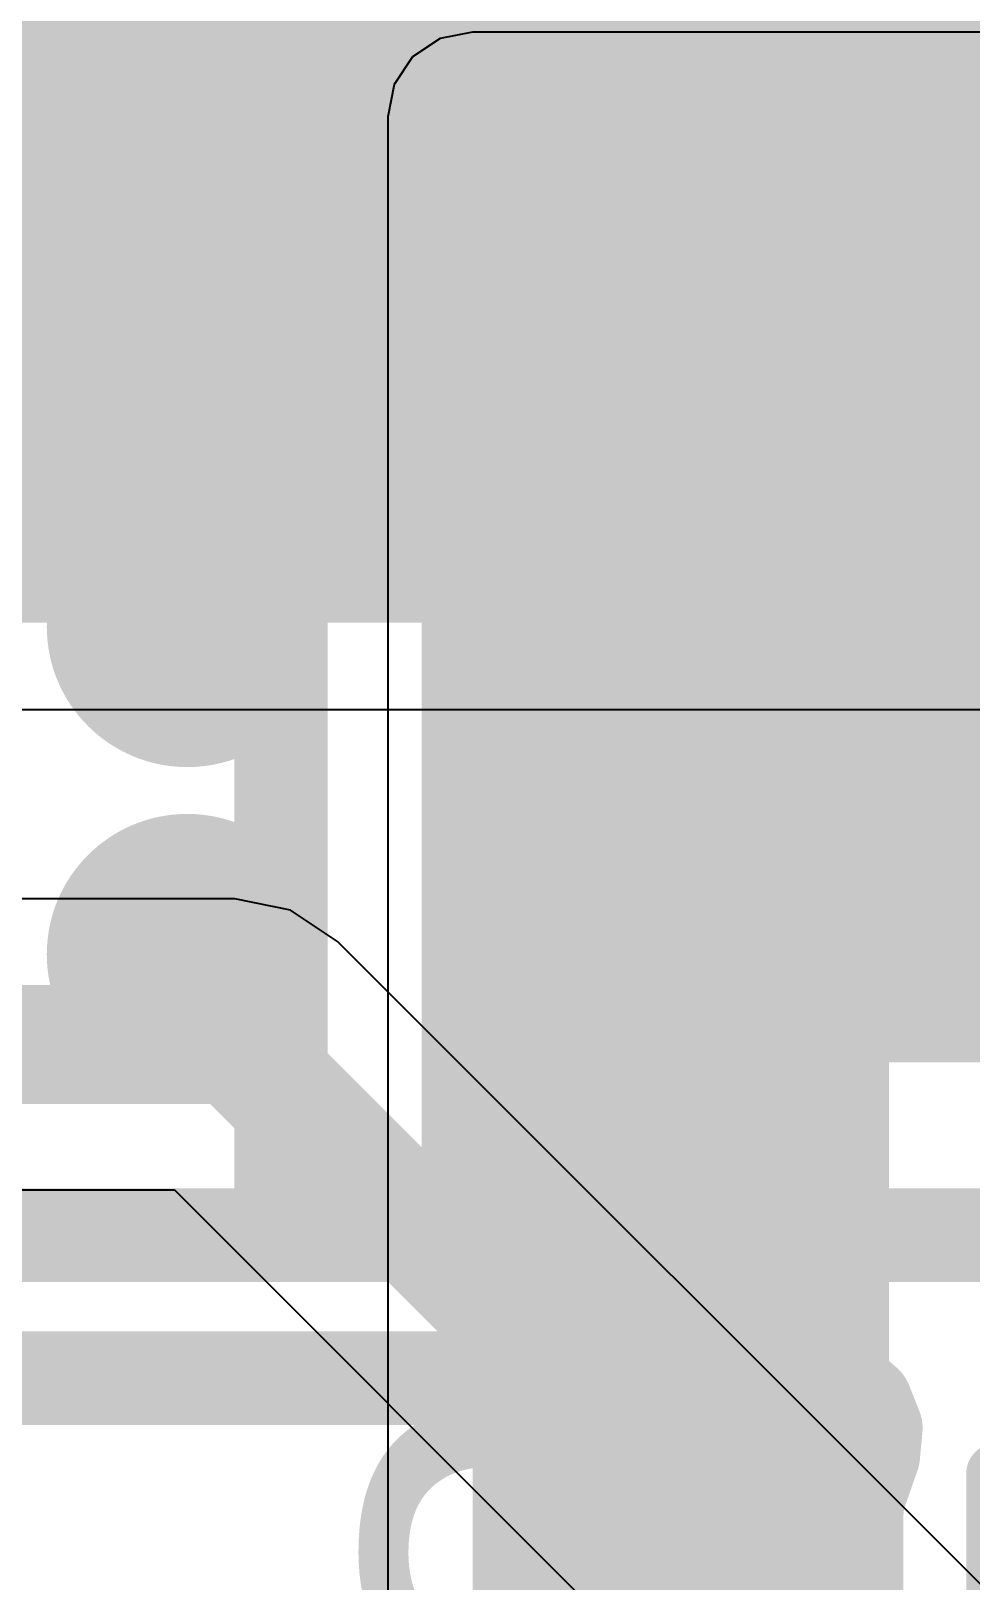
# Model space of a CAD drawing. Header units: inches. Extents: x 0 to 12.4, y -0.6 to 2.2.
# Drawn here: x 1.4919 to 1.5709, y 1.7039 to 1.8342 of the extents above; entities that cross this region are included whole.
import ezdxf

# ---------------------------------------------------------------- set-up
doc = ezdxf.new("R2010")
doc.units = ezdxf.units.IN
doc.header["$MEASUREMENT"] = 0
for name, color, linetype in [('Bottom Layer', 5, 'Continuous'), ('Dimension', 6, 'Continuous'), ('Mechanical 4', 56, 'Continuous'), ('Top Layer', 1, 'Continuous'), ('Top Overlay', 2, 'Continuous'), ('Top Paste', 8, 'Continuous'), ('Top Solder', 216, 'Continuous')]:
    doc.layers.add(name, color=color, linetype=linetype)
doc.styles.add('Arial', font='', dxfattribs={"height": 0.2})
doc.styles.get('Arial').set_extended_font_data('Arial')

# ---------------------------------------------------------------- blocks, each defined once
blk = doc.blocks.new('R___0402_24')
at = {"layer": 'Top Layer'}
for points in [[(-0.0275, -0.0125), (-0.0275, 0.0125), (-0.0095, 0.0125), (-0.0095, -0.0125)], [(0.0095, -0.0125), (0.0095, 0.0125), (0.0275, 0.0125), (0.0275, -0.0125)]]:
    blk.add_hatch(color=1, dxfattribs=at).paths.add_polyline_path(points)
at = {"layer": 'Top Paste'}
for points in [[(-0.0275, -0.0125), (-0.0275, 0.0125), (-0.0095, 0.0125), (-0.0095, -0.0125)], [(0.0095, -0.0125), (0.0095, 0.0125), (0.0275, 0.0125), (0.0275, -0.0125)]]:
    blk.add_hatch(color=8, dxfattribs=at).paths.add_polyline_path(points)
at = {"layer": 'Top Solder'}
for points in [[(-0.02967, -0.01467), (-0.02967, 0.01467), (-0.00733, 0.01467), (-0.00733, -0.01467)], [(0.00733, -0.01467), (0.00733, 0.01467), (0.02967, 0.01467), (0.02967, -0.01467)]]:
    blk.add_hatch(color=216, dxfattribs=at).paths.add_polyline_path(points)
at = {"layer": 'Top Overlay'}
for points in [[(-0.031, -0.016, 0.005, 0.005, 0), (-0.031, 0.016, 0.005, 0.005, 0)], [(0.031, 0.016, 0.005, 0.005, 0), (-0.031, 0.016, 0.005, 0.005, 0)], [(0.031, -0.016, 0.005, 0.005, 0), (0.031, 0.016, 0.005, 0.005, 0)], [(0.031, -0.016, 0.005, 0.005, 0), (-0.031, -0.016, 0.005, 0.005, 0)], [(0.032, -0.017, 0.000127, 0.000127, 0), (-0.032, -0.017, 0.000127, 0.000127, 0)]]:
    blk.add_lwpolyline(points, format="xyseb", dxfattribs=at)
for points in [[(-0.03225, 0.016, 0.0025, 0.0025, 1), (-0.02975, 0.016, 0.0025, 0.0025, 1)], [(-0.03225, 0.016, 0.0025, 0.0025, 1), (-0.02975, 0.016, 0.0025, 0.0025, 1)], [(0.02975, 0.016, 0.0025, 0.0025, 1), (0.03225, 0.016, 0.0025, 0.0025, 1)], [(0.02975, 0.016, 0.0025, 0.0025, 1), (0.03225, 0.016, 0.0025, 0.0025, 1)], [(-0.03225, -0.016, 0.0025, 0.0025, 1), (-0.02975, -0.016, 0.0025, 0.0025, 1)], [(-0.03225, -0.016, 0.0025, 0.0025, 1), (-0.02975, -0.016, 0.0025, 0.0025, 1)], [(0.02975, -0.016, 0.0025, 0.0025, 1), (0.03225, -0.016, 0.0025, 0.0025, 1)], [(0.02975, -0.016, 0.0025, 0.0025, 1), (0.03225, -0.016, 0.0025, 0.0025, 1)], [(-0.03203, -0.017, 0.0000635, 0.0000635, 1), (-0.03197, -0.017, 0.0000635, 0.0000635, 1)], [(0.03197, -0.017, 0.0000635, 0.0000635, 1), (0.03203, -0.017, 0.0000635, 0.0000635, 1)]]:
    blk.add_lwpolyline(points, format="xyseb", close=True, dxfattribs=at)
blk = doc.blocks.new('C___1206_68')
at = {"layer": 'Top Layer'}
blk.add_hatch(color=1, dxfattribs=at).paths.add_polyline_path([(0.02, 0.035), (0.08, 0.035), (0.08, -0.035), (0.02, -0.035)])
at = {"layer": 'Top Paste'}
blk.add_hatch(color=8, dxfattribs=at).paths.add_polyline_path([(0.02, 0.035), (0.08, 0.035), (0.08, -0.035), (0.02, -0.035)])
at = {"layer": 'Top Solder'}
blk.add_hatch(color=216, dxfattribs=at).paths.add_polyline_path([(0.016, 0.039), (0.084, 0.039), (0.084, -0.039), (0.016, -0.039)])
at = {"layer": 'Top Overlay'}
for points in [[(0.084, -0.039, 0.005, 0.005, 0), (0.084, 0.039, 0.005, 0.005, 0)], [(0.084, -0.039, 0.005, 0.005, 0), (0.024, -0.039, 0.005, 0.005, 0)]]:
    blk.add_lwpolyline(points, format="xyseb", dxfattribs=at)
for points in [[(0.02275, -0.039, 0.0025, 0.0025, 1), (0.02525, -0.039, 0.0025, 0.0025, 1)], [(0.08275, -0.039, 0.0025, 0.0025, 1), (0.08525, -0.039, 0.0025, 0.0025, 1)], [(0.08275, -0.039, 0.0025, 0.0025, 1), (0.08525, -0.039, 0.0025, 0.0025, 1)]]:
    blk.add_lwpolyline(points, format="xyseb", close=True, dxfattribs=at)

msp = doc.modelspace()

# ---------------------------------------------------------------- hatches: boundary and pattern name
at = {"layer": 'Dimension'}
h = msp.add_hatch(color=6, dxfattribs=at)
edge = h.paths.add_edge_path()
edge.add_arc((1.50501, 1.78413), 0.01181, 0, 360)
h = msp.add_hatch(color=6, dxfattribs=at)
edge = h.paths.add_edge_path()
edge.add_arc((1.50501, 1.75657), 0.01181, 0, 360)
at = {"layer": 'Top Layer'}
for points in [[(1.529, 1.75), (1.664, 1.75), (1.664, 1.827), (1.529, 1.827)], [(1.529, 1.648), (1.564, 1.648), (1.564, 1.827), (1.529, 1.827)]]:
    msp.add_hatch(color=1, dxfattribs=at).paths.add_polyline_path(points)

# ---------------------------------------------------------------- linework, layer by layer
at = {"layer": 'Bottom Layer'}
for p, q in [((1.32266, 1.77716), (1.64, 1.77716)), ((1.509, 1.76124), (0.96, 1.76124)), ((1.51368, 1.7603), (1.509, 1.76124)), ((1.51765, 1.75765), (1.51368, 1.7603)), ((1.76365, 1.51165), (1.51765, 1.75765)), ((0.96, 1.73676), (1.50393, 1.73676)), ((1.50393, 1.73676), (1.74276, 1.49793))]:
    msp.add_line(p, q, dxfattribs=at)
for points in [[(1.304, 1.814, 0.05906, 0.05906, 0), (1.64, 1.814, 0.05906, 0.05906, 0)], [(0.923, 1.749, 0.01, 0.01, 0), (1.509, 1.749, 0.01, 0.01, 0)], [(1.509, 1.749, 0.01, 0.01, 0), (1.755, 1.503, 0.01, 0.01, 0)]]:
    msp.add_lwpolyline(points, format="xyseb", dxfattribs=at)
msp.add_lwpolyline([(1.5065, 1.749, 0.005, 0.005, 1), (1.5115, 1.749, 0.005, 0.005, 1)], format="xyseb", close=True, dxfattribs=at)
msp.add_lwpolyline([(1.5065, 1.749, 0.005, 0.005, 1), (1.5115, 1.749, 0.005, 0.005, 1)], format="xyseb", close=True, dxfattribs=at)
at = {"layer": 'Dimension'}
for points in [[(1.47777, 1.81978, 0.00787, 0.00787, 0), (1.52864, 1.81978, 0.00787, 0.00787, 0)], [(1.52864, 1.81978, 0.00787, 0.00787, 0), (1.58069, 1.81978, 0.00787, 0.00787, 0)], [(1.47777, 1.80775, 0.00787, 0.00787, 0), (1.52864, 1.80775, 0.00787, 0.00787, 0)], [(1.51289, 1.80775, 0.00787, 0.00787, 0), (1.58769, 1.80775, 0.00787, 0.00787, 0)], [(1.51289, 1.73295, 0.00787, 0.00787, 0), (1.51289, 1.80775, 0.00787, 0.00787, 0)], [(1.52864, 1.73295, 0.00787, 0.00787, 0), (1.52864, 1.80775, 0.00787, 0.00787, 0)], [(1.56604, 1.77173, 0.00787, 0.00787, 0), (1.58572, 1.75204, 0.00787, 0.00787, 0)], [(1.47777, 1.73295, 0.00787, 0.00787, 0), (1.52864, 1.73295, 0.00787, 0.00787, 0)], [(1.51289, 1.73295, 0.00787, 0.00787, 0), (1.61859, 1.73295, 0.00787, 0.00787, 0)], [(1.47777, 1.72092, 0.00787, 0.00787, 0), (1.51289, 1.72092, 0.00787, 0.00787, 0)], [(1.51289, 1.72092, 0.00787, 0.00787, 0), (1.52864, 1.72092, 0.00787, 0.00787, 0)], [(1.52864, 1.72092, 0.00787, 0.00787, 0), (1.55807, 1.72092, 0.00787, 0.00787, 0)], [(1.55807, 1.72092, 0.00787, 0.00787, 0), (1.56031, 1.72038, 0.00787, 0.00787, 0)], [(1.56031, 1.72038, 0.00787, 0.00787, 0), (1.56205, 1.71886, 0.00787, 0.00787, 0)], [(1.56205, 1.71886, 0.00787, 0.00787, 0), (1.5629, 1.71672, 0.00787, 0.00787, 0)], [(1.56268, 1.71443, 0.00787, 0.00787, 0), (1.5629, 1.71672, 0.00787, 0.00787, 0)], [(1.56153, 1.71115, 0.00787, 0.00787, 0), (1.56268, 1.71443, 0.00787, 0.00787, 0)], [(1.5613, 1.70973, 0.00787, 0.00787, 0), (1.56137, 1.71048, 0.00787, 0.00787, 0)], [(1.56137, 1.71048, 0.00787, 0.00787, 0), (1.5614, 1.71078, 0.00787, 0.00787, 0)], [(1.5614, 1.71078, 0.00787, 0.00787, 0), (1.56153, 1.71115, 0.00787, 0.00787, 0)], [(1.56129, 1.70962, 0.00787, 0.00787, 0), (1.5613, 1.70973, 0.00787, 0.00787, 0)], [(1.56129, 1.70951, 0.00787, 0.00787, 0), (1.56129, 1.70962, 0.00787, 0.00787, 0)], [(1.56129, 1.69497, 0.00787, 0.00787, 0), (1.56129, 1.70951, 0.00787, 0.00787, 0)], [(1.5613, 1.70973, 0.00787, 0.00787, 0), (1.5613, 1.70973, 0.00787, 0.00787, 0)]]:
    msp.add_lwpolyline(points, format="xyseb", dxfattribs=at)
for points in [[(1.52667, 1.81978, 0.00394, 0.00394, 1), (1.5306, 1.81978, 0.00394, 0.00394, 1)], [(1.52667, 1.81978, 0.00394, 0.00394, 1), (1.5306, 1.81978, 0.00394, 0.00394, 1)], [(1.51092, 1.80775, 0.00394, 0.00394, 1), (1.51486, 1.80775, 0.00394, 0.00394, 1)], [(1.51092, 1.80775, 0.00394, 0.00394, 1), (1.51486, 1.80775, 0.00394, 0.00394, 1)], [(1.52667, 1.80775, 0.00394, 0.00394, 1), (1.5306, 1.80775, 0.00394, 0.00394, 1)], [(1.52667, 1.80775, 0.00394, 0.00394, 1), (1.5306, 1.80775, 0.00394, 0.00394, 1)], [(1.56407, 1.77173, 0.00394, 0.00394, 1), (1.56801, 1.77173, 0.00394, 0.00394, 1)], [(1.51092, 1.73295, 0.00394, 0.00394, 1), (1.51486, 1.73295, 0.00394, 0.00394, 1)], [(1.51092, 1.73295, 0.00394, 0.00394, 1), (1.51486, 1.73295, 0.00394, 0.00394, 1)], [(1.52667, 1.73295, 0.00394, 0.00394, 1), (1.5306, 1.73295, 0.00394, 0.00394, 1)], [(1.52667, 1.73295, 0.00394, 0.00394, 1), (1.5306, 1.73295, 0.00394, 0.00394, 1)], [(1.51092, 1.72092, 0.00394, 0.00394, 1), (1.51486, 1.72092, 0.00394, 0.00394, 1)], [(1.51092, 1.72092, 0.00394, 0.00394, 1), (1.51486, 1.72092, 0.00394, 0.00394, 1)], [(1.52667, 1.72092, 0.00394, 0.00394, 1), (1.5306, 1.72092, 0.00394, 0.00394, 1)], [(1.52667, 1.72092, 0.00394, 0.00394, 1), (1.5306, 1.72092, 0.00394, 0.00394, 1)], [(1.5561, 1.72092, 0.00394, 0.00394, 1), (1.56004, 1.72092, 0.00394, 0.00394, 1)], [(1.5561, 1.72092, 0.00394, 0.00394, 1), (1.56004, 1.72092, 0.00394, 0.00394, 1)], [(1.55834, 1.72038, 0.00394, 0.00394, 1), (1.56228, 1.72038, 0.00394, 0.00394, 1)], [(1.55834, 1.72038, 0.00394, 0.00394, 1), (1.56228, 1.72038, 0.00394, 0.00394, 1)], [(1.56008, 1.71886, 0.00394, 0.00394, 1), (1.56402, 1.71886, 0.00394, 0.00394, 1)], [(1.56008, 1.71886, 0.00394, 0.00394, 1), (1.56402, 1.71886, 0.00394, 0.00394, 1)], [(1.56094, 1.71672, 0.00394, 0.00394, 1), (1.56487, 1.71672, 0.00394, 0.00394, 1)], [(1.56094, 1.71672, 0.00394, 0.00394, 1), (1.56487, 1.71672, 0.00394, 0.00394, 1)], [(1.56071, 1.71443, 0.00394, 0.00394, 1), (1.56465, 1.71443, 0.00394, 0.00394, 1)], [(1.56071, 1.71443, 0.00394, 0.00394, 1), (1.56465, 1.71443, 0.00394, 0.00394, 1)], [(1.55941, 1.71048, 0.00394, 0.00394, 1), (1.56334, 1.71048, 0.00394, 0.00394, 1)], [(1.55941, 1.71048, 0.00394, 0.00394, 1), (1.56334, 1.71048, 0.00394, 0.00394, 1)], [(1.55943, 1.71078, 0.00394, 0.00394, 1), (1.56337, 1.71078, 0.00394, 0.00394, 1)], [(1.55943, 1.71078, 0.00394, 0.00394, 1), (1.56337, 1.71078, 0.00394, 0.00394, 1)], [(1.55956, 1.71115, 0.00394, 0.00394, 1), (1.5635, 1.71115, 0.00394, 0.00394, 1)], [(1.55956, 1.71115, 0.00394, 0.00394, 1), (1.5635, 1.71115, 0.00394, 0.00394, 1)], [(1.55933, 1.70962, 0.00394, 0.00394, 1), (1.56326, 1.70962, 0.00394, 0.00394, 1)], [(1.55933, 1.70962, 0.00394, 0.00394, 1), (1.56326, 1.70962, 0.00394, 0.00394, 1)], [(1.55933, 1.70951, 0.00394, 0.00394, 1), (1.56326, 1.70951, 0.00394, 0.00394, 1)], [(1.55933, 1.70951, 0.00394, 0.00394, 1), (1.56326, 1.70951, 0.00394, 0.00394, 1)], [(1.55934, 1.70973, 0.00394, 0.00394, 1), (1.56327, 1.70973, 0.00394, 0.00394, 1)], [(1.55934, 1.70973, 0.00394, 0.00394, 1), (1.56327, 1.70973, 0.00394, 0.00394, 1)], [(1.55934, 1.70973, 0.00394, 0.00394, 1), (1.56327, 1.70973, 0.00394, 0.00394, 1)], [(1.55934, 1.70973, 0.00394, 0.00394, 1), (1.56327, 1.70973, 0.00394, 0.00394, 1)]]:
    msp.add_lwpolyline(points, format="xyseb", close=True, dxfattribs=at)
at = {"layer": 'Mechanical 4'}
msp.add_lwpolyline([(1.53297, 1.79619, 0.00472, 0.00472, 0), (1.53297, 1.85219, 0.00472, 0.00472, 0)], format="xyseb", dxfattribs=at)
msp.add_lwpolyline([(1.53179, 1.79619, 0.00236, 0.00236, 1), (1.53415, 1.79619, 0.00236, 0.00236, 1)], format="xyseb", close=True, dxfattribs=at)
at = {"layer": 'Top Layer'}
for p, q in [((1.529, 1.83414), (1.52627, 1.83359)), ((1.61186, 1.83414), (1.529, 1.83414)), ((1.52627, 1.83359), (1.52395, 1.83205)), ((1.52395, 1.83205), (1.52241, 1.82973)), ((1.52241, 1.82973), (1.52186, 1.827)), ((1.52186, 1.827), (1.52186, 1.75)), ((1.52186, 1.75), (1.52186, 1.67655))]:
    msp.add_line(p, q, dxfattribs=at)

# ---------------------------------------------------------------- block references
at = {"rotation": 270}
for name, p in [('C___1206_68', (1.568, 1.834)), ('R___0402_24', (1.58901, 1.68193))]:
    msp.add_blockref(name, p, dxfattribs=at)

# ---------------------------------------------------------------- texts
at = {"layer": 'Top Overlay', "style": 'Arial'}
msp.add_text('R3', height=0.04, rotation=90, dxfattribs=at).set_placement((1.56, 1.65061))

doc.saveas('drawing.dxf')
